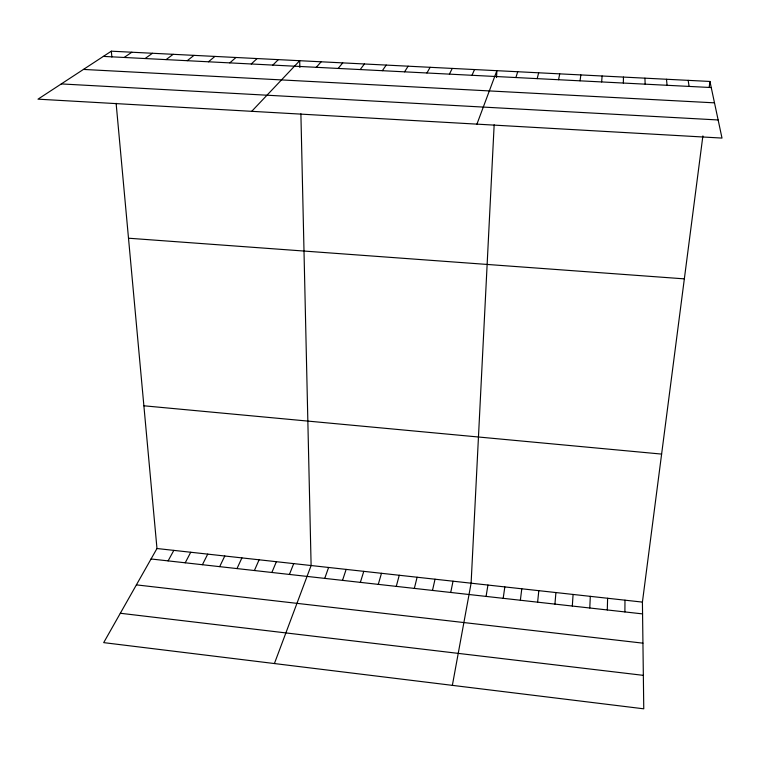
<?xml version="1.0" encoding="UTF-8"?>
<svg xmlns="http://www.w3.org/2000/svg" width="760" height="760" viewBox="0 0 760 760"><rect width="100%" height="100%" fill="white"/><g stroke="black" fill="none" stroke-linecap="round" stroke-linejoin="round"><path stroke-width="1.14" d="M624.9 611.923L624.976 600.181M623.342 83.049L623.466 77.083M607.297 609.957L607.611 598.262M589.779 608L590.311 596.353M494.161 124.792L471.105 583.195L452.361 685.358M496.536 77.587L496.888 70.68L476.928 124.136M572.318 606.043L573.078 594.453M601.644 81.938L602.11 76M554.933 604.105L555.921 592.553M537.614 602.167L538.821 590.663M520.362 600.239L521.788 588.791M116.118 103.293L156.978 548.52L103.692 642.628L643.767 708.814L642.418 602.1L702.886 135.916M709.184 87.324L709.944 81.453L111.33 51.186L38 99.161L722 138.082L709.944 81.453M580.051 80.826L580.858 74.927M503.186 598.319L504.83 586.919M486.077 596.41L487.939 585.048M558.562 79.724L559.711 73.853M450.727 592.458L453.026 581.2M432.497 590.425L435.034 579.206M414.342 588.401L417.107 577.23M537.178 78.631L538.669 72.789M396.273 586.378L399.256 575.263M378.28 584.364L381.482 573.297M360.354 582.369L363.784 571.349M515.897 77.539L517.721 71.734M342.513 580.374L346.151 569.401M324.738 578.389L328.595 567.464M274.408 663.547L311.115 565.535L300.894 113.8M289.427 574.436L293.712 563.606M271.871 572.48L276.374 561.697M472.007 75.287L474.515 69.549M254.4 570.522L259.103 559.788M236.996 568.584L241.908 557.897M219.668 566.646L224.789 556.006M449.407 74.129L452.266 68.428M202.407 564.718L207.727 554.116M185.221 562.799L190.741 552.244M168.102 560.889L173.831 550.373M426.93 72.979L430.131 67.307M404.567 71.839L408.12 66.196M382.327 70.699L386.213 65.085M360.192 69.559L364.41 63.982M338.181 68.428L342.731 62.89M316.284 67.307L321.157 61.797M251.712 111.321L299.697 60.705L299.849 67.478M272.821 65.085L278.341 59.632M251.256 63.982L257.099 58.558M229.805 62.88L235.961 57.484M208.458 61.788L214.928 56.42M187.226 60.695L194 55.366M166.098 59.612L173.175 54.312M145.084 58.539L152.456 53.267M124.165 57.465L131.841 52.221M103.36 56.401L711.246 87.552M83.448 69.426L714.505 102.847M61.285 83.923L718.143 119.966M128.497 238.212L684.342 278.863M143.877 405.792L661.618 454.09M156.978 548.52L642.418 602.1M151.059 558.98L642.57 613.899M136.401 584.877L642.941 643.159M120.327 613.263L643.35 675.355M688.17 80.351L689.101 86.412M666.491 79.258L667.071 85.291M111.33 51.186L111.872 57.047M644.926 78.166L645.154 84.16"/></g></svg>
